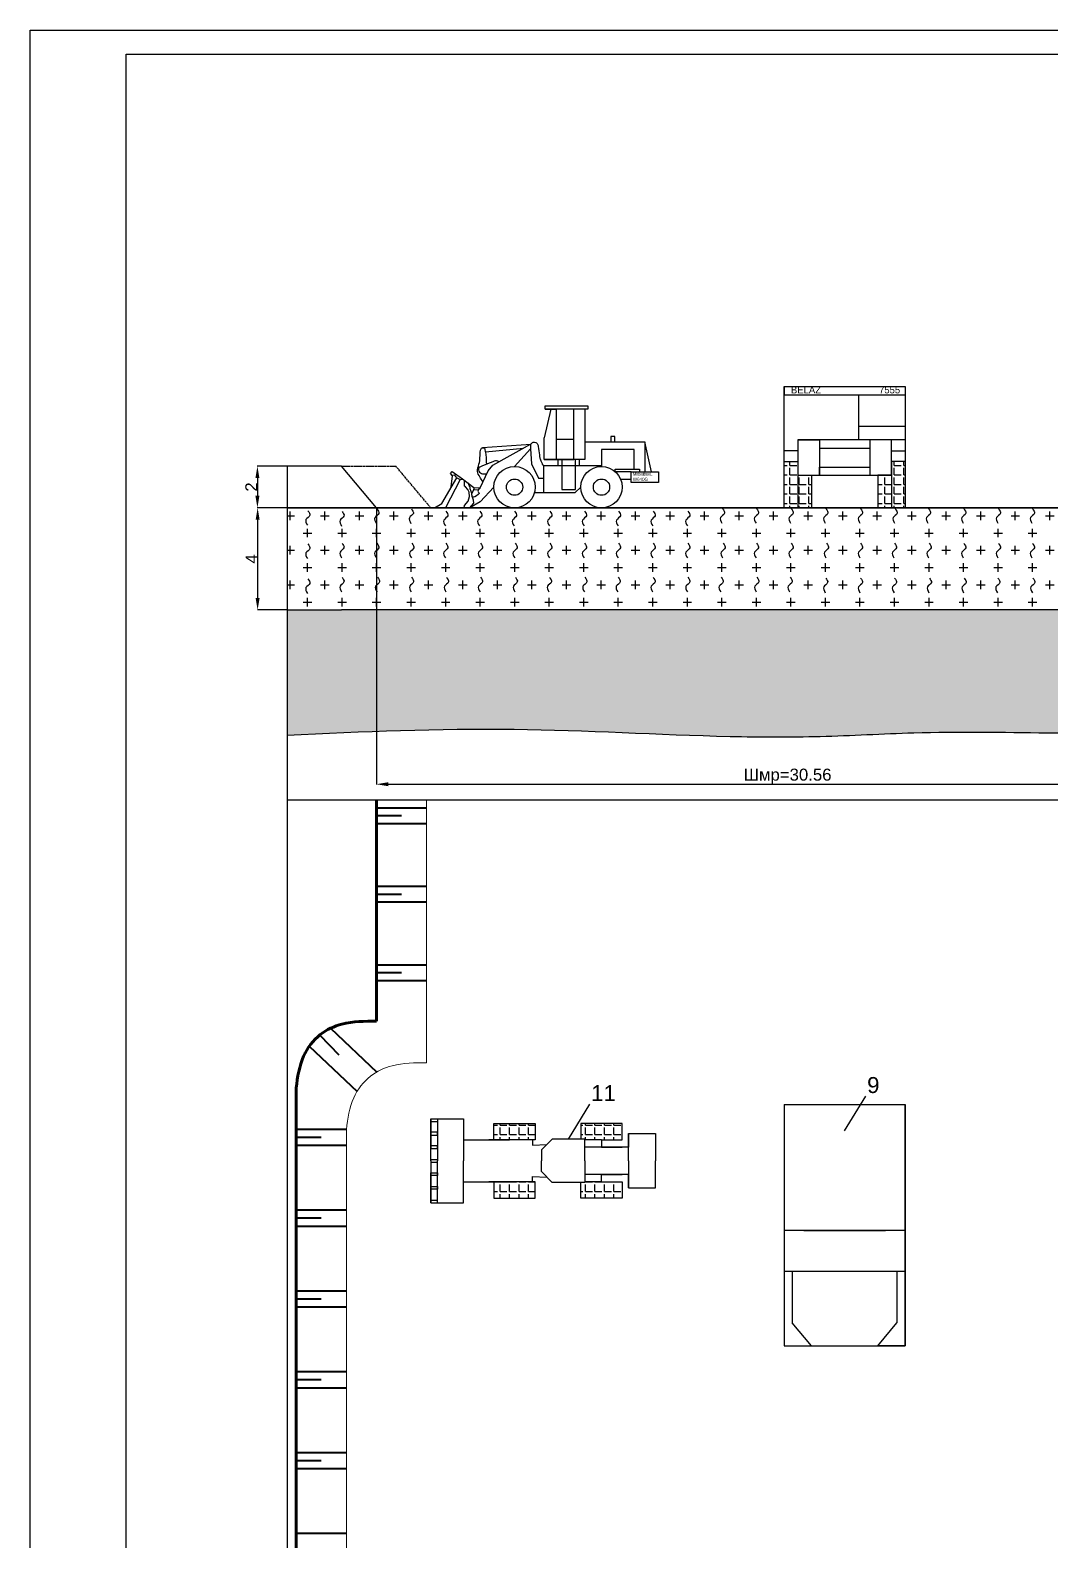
# Model space of a CAD drawing. Header units: millimetres. Extents: x -1735 to 23465, y 152 to 17972.
# Drawn here: x -1735 to 4641, y 8530 to 17972 of the extents above; entities that cross this region are included whole.
import ezdxf

# ---------------------------------------------------------------- set-up
doc = ezdxf.new("R2010")
doc.units = ezdxf.units.MM
doc.linetypes.add('ACAD_ISO02W100', pattern=[15, 12, -3])
doc.layers.add('Форматка', color=7, linetype='Continuous', lineweight=20)
doc.styles.get("Standard").update_dxf_attribs({"font": 'arial.ttf'})
doc.dimstyles.new('ISO-25', dxfattribs={"dimtxt": 75, "dimasz": 75, "dimexe": 1.25, "dimexo": 0.625, "dimtad": 1, "dimtxsty": 'Standard', "dimcen": 2.5, "dimadec": 0, "dimazin": 0, "dimtfac": 1, "dimtmove": 0, "dimatfit": 3, "dimfxl": 1, "dimarcsym": 0})
pattern_1 = [(0, (-15896.33, -28892.64), (107.95, 107.95), [53.975, -161.925]), (90, (-15869.34, -28919.63), (-107.95, 107.95), [53.975, -161.925])]
pattern_2 = [(0, (-15896.325, -28892.644), (0, 59.3725), [43.18, -16.1925]), (90, (-15896.325, -28892.644), (-59.3725, 4e-15), [43.18, -16.1925])]

# ---------------------------------------------------------------- blocks, each defined once
blk = doc.blocks.new('*D16')
at = {"color": 0, "lineweight": -2, "transparency": 16777216}
for p, q in [((429.8, 14984.2), (429.8, 13254.6)), ((5572.3, 14984.2), (5572.3, 13254.6)), ((504.8, 13255.9), (5497.3, 13255.9))]:
    blk.add_line(p, q, dxfattribs=at)
at = {"color": 0, "transparency": 16777216}
for points in [[(504.8, 13268.4), (504.8, 13243.4), (429.8, 13255.9)], [(5497.3, 13268.4), (5497.3, 13243.4), (5572.3, 13255.9)]]:
    blk.add_solid(points, dxfattribs=at)
at = {"layer": 'Defpoints', "color": 0, "transparency": 16777216}
for p in [(429.8, 14984.8), (5572.3, 14984.8), (5572.3, 13255.9)]:
    blk.add_point(p, dxfattribs=at)
at = {"color": 0, "transparency": 16777216, "insert": (3001.1, 13304.6), "char_height": 75, "attachment_point": 5}
blk.add_mtext('Шмр=30.56', dxfattribs=at)
blk = doc.blocks.new('*D19')
at = {"color": 0, "lineweight": -2, "transparency": 16777216}
for p, q in [((-129.3, 14984.8), (-314.2, 14984.8)), ((-312.9, 14909.8), (-312.9, 14420.8)), ((-129.3, 14345.8), (-314.2, 14345.8))]:
    blk.add_line(p, q, dxfattribs=at)
at = {"color": 0, "transparency": 16777216}
for points in [[(-325.4, 14909.8), (-300.4, 14909.8), (-312.9, 14984.8)], [(-325.4, 14420.8), (-300.4, 14420.8), (-312.9, 14345.8)]]:
    blk.add_solid(points, dxfattribs=at)
at = {"layer": 'Defpoints', "color": 0, "transparency": 16777216}
for p in [(-128.7, 14984.8), (-312.9, 14345.8), (-128.7, 14345.8)]:
    blk.add_point(p, dxfattribs=at)
at = {"color": 0, "transparency": 16777216, "insert": (-351.1, 14665.3), "char_height": 75, "attachment_point": 5, "rotation": 90}
blk.add_mtext('4', dxfattribs=at)
blk = doc.blocks.new('*D20')
at = {"color": 0, "lineweight": -2, "transparency": 16777216}
for p, q in [((-129.3, 15245.3), (-315.4, 15245.3)), ((-314.2, 15170.3), (-314.2, 15059.8)), ((-130, 14984.8), (-315.4, 14984.8))]:
    blk.add_line(p, q, dxfattribs=at)
at = {"color": 0, "transparency": 16777216}
for points in [[(-326.7, 15170.3), (-301.7, 15170.3), (-314.2, 15245.3)], [(-326.7, 15059.8), (-301.7, 15059.8), (-314.2, 14984.8)]]:
    blk.add_solid(points, dxfattribs=at)
at = {"layer": 'Defpoints', "color": 0, "transparency": 16777216}
for p in [(-128.7, 15245.3), (-314.2, 14984.8), (-129.3, 14984.8)]:
    blk.add_point(p, dxfattribs=at)
at = {"color": 0, "transparency": 16777216, "insert": (-352.5, 15115.1), "char_height": 75, "attachment_point": 5, "rotation": 90}
blk.add_mtext('2', dxfattribs=at)

msp = doc.modelspace()

# ---------------------------------------------------------------- hatches: boundary and pattern name
h = msp.add_hatch()
h.set_pattern_fill('ANGLE', color=256, scale=8.5, style=0)
h.set_pattern_definition([(0, (-31302.42, -27913.653), (0, 59.3725), [43.18, -16.1925]), (90, (-31302.42, -27913.653), (-59.3725, 4e-15), [43.18, -16.1925])])
h.paths.add_polyline_path([(3064.829, 15273.828), (2979.829, 15273.828), (2979.829, 14984.828), (3064.829, 14984.828)])
h.paths.add_polyline_path([(3149.829, 15188.828), (3064.829, 15188.828), (3064.829, 14984.828), (3149.829, 14984.828)])
h.paths.add_polyline_path([(3651.329, 15188.828), (3566.329, 15188.828), (3566.329, 14984.828), (3651.329, 14984.828)])
h.paths.add_polyline_path([(3736.329, 15273.828), (3651.329, 15273.828), (3651.329, 15188.828), (3651.329, 14984.828), (3736.329, 14984.828)])
h = msp.add_hatch()
h.set_pattern_fill('CROSS', color=256, scale=17, style=0)
h.set_pattern_definition(pattern_1)
h.paths.add_polyline_path([(5804.902, 14345.837), (5572.329, 14984.828), (429.829, 14984.828), (-128.719, 14984.828), (-128.719, 14345.837), (211.281, 14345.837)])
h = msp.add_hatch()
h.set_pattern_fill('CROSS', color=256, scale=17, style=0)
h.set_pattern_definition(pattern_1)
edge = h.paths.add_edge_path()
edge.add_line((13845.902, 14345.837), (5804.902, 14345.837))
edge.add_line((5804.902, 14345.837), (211.281, 14345.837))
edge.add_line((211.281, 14345.837), (-128.719, 14345.837))
edge.add_line((-128.719, 14345.837), (-128.719, 13563.837))
edge.add_spline(control_points=[(-128.719, 13563.837), (344.495, 13584.827), (1268.281, 13625.803), (2378.756, 13552.956), (3212.738, 13549.22), (3872.659, 13588.592), (4811.463, 13574.416), (6373.54, 13556.931), (8204.026, 13718.598), (9900.649, 13609.57), (11252.239, 13629.837), (12494.757, 13602.539), (13406.719, 13576.417), (13845.902, 13563.837)], knot_values=[0, 0, 0, 0, 83.52368112, 163.0507495, 196.16864836, 230.63670966, 279.65120233, 361.78359387, 506.274745, 603.01526722, 661.30277542, 744.77038212, 822.30677864, 822.30677864, 822.30677864, 822.30677864], degree=3, periodic=0)
edge.add_line((13845.902, 13563.837), (13845.902, 14345.837))
h = msp.add_hatch()
h.set_pattern_fill('ANGLE', color=256, scale=8.5, style=0)
h.set_pattern_definition(pattern_2)
h.paths.add_polyline_path([(1966.676, 10667.276), (1966.676, 10769.276), (1837.476, 10769.276), (1733.877, 10769.276), (1733.877, 10764.84), (1708.276, 10764.84), (1708.276, 10667.276)])
h.paths.add_polyline_path([(1423.594, 10667.276), (1423.594, 10769.276), (1406.594, 10769.276), (1262.829, 10769.276), (1165.194, 10769.276), (1165.194, 10667.276)])
h.paths.add_polyline_path([(1165.194, 11134.404), (1165.194, 11032.404), (1262.829, 11032.404), (1423.594, 11032.404), (1423.594, 11134.404)])
h = msp.add_hatch()
h.set_pattern_fill('ANGLE', color=256, scale=8.5, style=0)
h.set_pattern_definition(pattern_2)
h.paths.add_polyline_path([(1966.676, 11032.404), (1966.676, 11134.404), (1708.276, 11134.404), (1708.276, 11036.84), (1733.877, 11036.84), (1733.877, 11032.404), (1837.476, 11032.404)])

# ---------------------------------------------------------------- linework, layer by layer
for p, q in [((2979.829, 14984.828), (2979.829, 15743.198)), ((2979.829, 15743.198), (3736.329, 15743.198)), ((2979.829, 15743.198), (2979.829, 15692.198)), ((2979.829, 15692.198), (3736.329, 15692.198)), ((3447.329, 15409.828), (3447.329, 15692.198)), ((3447.329, 15692.198), (3736.329, 15692.198)), ((3736.329, 15743.198), (3736.329, 14984.828)), ((3736.329, 15692.198), (3736.329, 15409.828)), ((1520.088, 15601.265), (1479.288, 15422.765)), ((1486.088, 15621.665), (1751.288, 15621.665)), ((1486.088, 15601.265), (1486.088, 15621.665)), ((1751.288, 15601.265), (1486.088, 15601.265)), ((1486.088, 15601.265), (1520.088, 15601.265)), ((1486.088, 15601.265), (1554.088, 15601.265)), ((1554.088, 15601.265), (1554.088, 15286.765)), ((1664.588, 15601.265), (1554.088, 15601.265)), ((1664.588, 15286.765), (1664.588, 15601.265)), ((1751.288, 15601.265), (1734.288, 15601.265)), ((1734.288, 15601.265), (1734.288, 15397.265)), ((1751.288, 15621.665), (1751.288, 15601.265)), ((3447.329, 15409.828), (3447.329, 15494.828)), ((3447.329, 15494.828), (3736.329, 15494.828)), ((1479.288, 15286.765), (1479.288, 15422.765)), ((1664.588, 15412.565), (1554.088, 15412.565)), ((1664.588, 15286.765), (1664.588, 15412.565)), ((1734.288, 15397.265), (2108.288, 15397.265)), ((1734.288, 15397.265), (1734.288, 15286.765)), ((1921.288, 15431.265), (1895.788, 15431.265)), ((1895.788, 15431.265), (1895.788, 15397.265)), ((1921.288, 15397.265), (1921.288, 15431.265)), ((2108.288, 15397.265), (2108.288, 15210.265)), ((2150.788, 15210.265), (2108.288, 15397.265)), ((3651.329, 15409.828), (3064.829, 15409.828)), ((3064.829, 15409.828), (3064.829, 15273.828)), ((3064.829, 15409.828), (3200.829, 15409.828)), ((3200.829, 15409.828), (3200.829, 15188.828)), ((3200.829, 15409.828), (3200.829, 15358.828)), ((3447.329, 15409.828), (3447.329, 15460.828)), ((3651.329, 15409.828), (3498.329, 15409.828)), ((3651.329, 15409.828), (3515.329, 15409.828)), ((3515.329, 15409.828), (3515.329, 15188.828)), ((3651.329, 15188.828), (3651.329, 15409.828)), ((3736.329, 15409.828), (3651.329, 15409.828)), ((1394.729, 15381.132), (1092.601, 15360.5)), ((1111.64, 15334.199), (1350.684, 15357.763)), ((1158.826, 15251.567), (1394.376, 15382.348)), ((1393.578, 15353.62), (1292.989, 15242.701)), ((1394.376, 15382.348), (1393.578, 15353.62)), ((1393.578, 15353.62), (1399.909, 15260.633)), ((2041.033, 15349.665), (1837.476, 15349.665)), ((1837.476, 15349.665), (1837.476, 15243.415)), ((2041.033, 15227.265), (2041.033, 15349.665)), ((3064.829, 15341.828), (2979.829, 15341.828)), ((3200.829, 15358.828), (3515.329, 15358.828)), ((3651.329, 15341.828), (3736.329, 15341.828)), ((211.281, 15245.283), (-128.719, 15245.283)), ((-128.719, 15245.283), (-128.719, 14345.837)), ((429.829, 14984.828), (211.281, 15245.283)), ((894.137, 15200.359), (903.387, 15211.027)), ((903.387, 15211.027), (968.136, 15166.932)), ((1077.711, 15109.322), (1128.23, 15215.295)), ((1128.23, 15215.295), (1158.826, 15251.567)), ((1399.909, 15260.633), (1443.39, 15169.928)), ((1467.392, 15257.841), (1477.782, 15249.773)), ((1477.782, 15079.773), (1477.782, 15249.773)), ((1477.782, 15249.773), (1837.476, 15249.773)), ((1734.288, 15286.765), (1479.288, 15286.765)), ((1479.288, 15286.765), (1564.288, 15286.765)), ((1554.088, 15286.765), (1664.588, 15286.765)), ((1564.288, 15286.765), (1564.288, 15249.773)), ((1564.288, 15286.765), (1589.788, 15286.765)), ((1564.288, 15249.773), (1700.288, 15249.773)), ((1589.788, 15286.765), (1589.788, 15099.765)), ((1674.788, 15099.765), (1674.788, 15286.765)), ((1700.288, 15249.773), (1700.288, 15286.765)), ((1922.033, 15210.265), (1922.033, 15227.265)), ((1922.033, 15227.265), (2041.033, 15227.265)), ((2023.288, 15210.265), (1922.033, 15210.265)), ((2023.288, 15160.965), (2023.288, 15210.265)), ((2023.288, 15210.265), (2108.288, 15210.265)), ((2041.033, 15227.265), (2075.033, 15227.265)), ((2075.033, 15227.265), (2075.033, 15227.265)), ((2075.033, 15227.265), (2075.033, 15210.265)), ((2108.288, 15210.265), (2150.788, 15210.265)), ((2150.788, 15210.265), (2193.288, 15210.265)), ((2193.288, 15210.265), (2193.288, 15143.965)), ((2979.829, 14984.828), (2979.829, 15273.828)), ((2979.829, 15273.828), (3064.829, 15273.828)), ((2979.829, 15273.828), (3064.829, 15273.828)), ((3064.829, 15273.828), (3064.829, 14984.828)), ((3064.829, 15273.828), (3064.829, 15188.828)), ((3200.829, 15188.828), (3200.829, 15239.828)), ((3200.829, 15239.828), (3515.329, 15239.828)), ((3736.329, 15273.828), (3651.329, 15273.828)), ((3651.329, 15273.828), (3651.329, 14984.828)), ((839.83, 15011.003), (932.907, 15172.955)), ((953.591, 15161.47), (861.83, 14984.408)), ((904.81, 15184.001), (894.137, 15200.359)), ((898.406, 15115.012), (904.81, 15184.001)), ((920.172, 15188.439), (903.407, 15186.843)), ((932.945, 15171.681), (920.172, 15188.439)), ((932.907, 15172.955), (953.591, 15161.47)), ((952.903, 15161.307), (973.173, 15163.201)), ((968.136, 15166.932), (1039.289, 15112.879)), ((980.732, 15120.942), (980.732, 15157.582)), ((986.956, 15115.412), (980.732, 15120.942)), ((1001.48, 15099.511), (986.956, 15115.412)), ((1038.136, 15098.82), (1042.977, 15111.955)), ((1039.289, 15112.879), (1077.711, 15109.322)), ((1164.506, 15114.028), (1079.013, 15022.47)), ((1443.39, 15169.928), (1477.782, 15169.928)), ((1673.005, 15079.773), (1708.189, 15113.773)), ((2023.288, 15160.965), (1957.73, 15160.965)), ((2023.288, 15143.965), (2023.288, 15160.965)), ((2193.288, 15143.965), (2023.288, 15143.965)), ((2979.829, 14984.828), (2979.829, 15154.828)), ((3064.829, 15188.828), (3651.329, 15188.828)), ((3064.829, 15188.828), (3149.829, 15188.828)), ((3149.829, 15188.828), (3149.829, 14984.828)), ((3651.329, 15188.828), (3566.329, 15188.828)), ((3566.329, 15188.828), (3566.329, 14984.828)), ((980.04, 14999.962), (1004.247, 15026.923)), ((1009.779, 15082.92), (1001.48, 15099.511)), ((1004.247, 15026.923), (1012.546, 15054.576)), ((1012.546, 15054.576), (1009.779, 15082.92)), ((1014.621, 14985.444), (1038.827, 15014.479)), ((1079.013, 15022.47), (1014.993, 14984.876)), ((1037.444, 15098.129), (1026.378, 15073.933)), ((1037.444, 15033.145), (1031.22, 15051.81)), ((1066.492, 15094.672), (1037.444, 15098.129)), ((1038.827, 15014.479), (1037.444, 15033.145)), ((1418.005, 15079.773), (1673.005, 15079.773)), ((1418.282, 15079.773), (1477.782, 15079.773)), ((1589.788, 15099.765), (1674.788, 15099.765)), ((429.829, 14984.828), (-128.719, 14984.828)), ((-128.719, 14984.828), (5572.329, 14984.828)), ((5572.329, 14984.828), (429.829, 14984.828)), ((429.829, 14984.828), (2979.829, 14984.828)), ((429.829, 14984.828), (5572.329, 14984.828)), ((793.993, 14984.876), (839.83, 15011.003)), ((1014.993, 14984.876), (793.993, 14984.876)), ((978.657, 14984.061), (980.04, 14999.962)), ((1837.476, 14984.828), (1293.706, 14984.828)), ((2979.829, 14984.828), (3149.829, 14984.828)), ((3566.329, 14984.828), (3736.329, 14984.828)), ((-128.719, 14345.837), (211.281, 14345.837)), ((-128.719, 14345.837), (-128.719, 13563.837)), ((5804.902, 14345.837), (211.281, 14345.837)), ((-128.719, 13563.837), (-128.719, 2552.087)), ((14695.902, 13155.837), (-128.719, 13155.837)), ((1631.877, 11036.84), (1764.836, 11254.015)), ((2979.829, 11253.744), (2979.829, 9742.444)), ((2979.829, 11253.744), (3736.329, 11253.744)), ((3358.079, 11087.484), (3491.038, 11304.659)), ((3736.329, 9742.444), (3736.329, 11253.744)), ((3736.329, 11253.744), (3736.329, 9742.444)), ((769.829, 10900.84), (769.829, 11163.969)), ((769.829, 11163.969), (973.829, 11163.969)), ((769.829, 11163.969), (812.329, 11163.969)), ((769.829, 11163.969), (769.829, 11146.969)), ((769.829, 11146.969), (812.329, 11146.969)), ((769.829, 11146.969), (769.829, 11061.969)), ((812.329, 11163.969), (812.329, 10900.84)), ((973.829, 11163.969), (973.829, 10900.84)), ((973.829, 11163.969), (973.829, 11032.404)), ((812.329, 11078.969), (769.829, 11078.969)), ((769.829, 11061.969), (812.329, 11061.969)), ((769.829, 11061.969), (769.829, 10976.969)), ((812.329, 11061.969), (812.329, 11078.969)), ((1165.194, 11032.404), (1165.194, 11134.404)), ((1165.194, 11134.404), (1423.594, 11134.404)), ((1423.594, 11134.404), (1423.594, 11032.404)), ((1966.676, 11134.404), (1708.276, 11134.404)), ((1708.276, 11134.404), (1708.276, 11036.84)), ((1966.676, 11032.404), (1966.676, 11134.404)), ((2005.877, 10900.84), (2005.877, 11070.84)), ((2005.877, 11070.84), (2175.877, 11070.84)), ((2005.877, 11070.84), (2005.877, 10985.84)), ((2175.877, 11070.84), (2175.877, 10900.84)), ((812.329, 10993.969), (769.829, 10993.969)), ((769.829, 10976.969), (812.329, 10976.969)), ((812.329, 10976.969), (812.329, 10993.969)), ((973.829, 11032.404), (1262.829, 11032.404)), ((1262.829, 11032.404), (1133.629, 11032.404)), ((1423.594, 11032.404), (1262.829, 11032.404)), ((1423.594, 11032.404), (1406.594, 11032.404)), ((1406.594, 11032.404), (1406.594, 10998.404)), ((1406.594, 10998.404), (1495.877, 11002.84)), ((1461.877, 10968.84), (1529.877, 11036.84)), ((1461.877, 10968.84), (1461.877, 10900.84)), ((1733.877, 11036.84), (1529.877, 11036.84)), ((1733.877, 10900.84), (1733.877, 11036.84)), ((1837.476, 11032.404), (1733.877, 11032.404)), ((2005.877, 10985.84), (1733.877, 10985.84)), ((1837.476, 11032.404), (1966.676, 11032.404)), ((1837.476, 11032.404), (1837.476, 10985.84)), ((1837.476, 10985.84), (1966.676, 10985.84)), ((769.829, 10900.84), (769.829, 10909.34)), ((769.829, 10909.34), (812.329, 10909.34)), ((769.829, 10900.84), (769.829, 10637.712)), ((769.829, 10900.84), (769.829, 10892.34)), ((769.829, 10892.34), (812.329, 10892.34)), ((812.329, 10637.712), (812.329, 10900.84)), ((973.829, 10637.712), (973.829, 10900.84)), ((1461.877, 10832.84), (1461.877, 10900.84)), ((1733.877, 10900.84), (1733.877, 10764.84)), ((2005.877, 10900.84), (2005.877, 10730.84)), ((2175.877, 10730.84), (2175.877, 10900.84)), ((769.829, 10739.712), (769.829, 10824.712)), ((769.829, 10824.712), (812.329, 10824.712)), ((812.329, 10807.712), (769.829, 10807.712)), ((812.329, 10824.712), (812.329, 10807.712)), ((973.829, 10637.712), (973.829, 10769.276)), ((973.829, 10769.276), (1262.829, 10769.276)), ((1262.829, 10769.276), (1133.629, 10769.276)), ((1165.194, 10769.276), (1165.194, 10667.276)), ((1423.594, 10769.276), (1262.829, 10769.276)), ((1406.594, 10769.276), (1406.594, 10803.276)), ((1406.594, 10803.276), (1495.877, 10798.84)), ((1423.594, 10769.276), (1406.594, 10769.276)), ((1423.594, 10667.276), (1423.594, 10769.276)), ((1461.877, 10832.84), (1529.877, 10764.84)), ((1733.877, 10764.84), (1529.877, 10764.84)), ((1708.276, 10667.276), (1708.276, 10764.84)), ((2005.877, 10815.84), (1733.877, 10815.84)), ((1837.476, 10769.276), (1733.877, 10769.276)), ((1837.476, 10815.84), (1966.676, 10815.84)), ((1837.476, 10769.276), (1837.476, 10815.84)), ((1837.476, 10769.276), (1966.676, 10769.276)), ((1966.676, 10769.276), (1966.676, 10667.276)), ((2005.877, 10730.84), (2005.877, 10815.84)), ((769.829, 10654.712), (769.829, 10739.712)), ((769.829, 10739.712), (812.329, 10739.712)), ((812.329, 10722.712), (769.829, 10722.712)), ((812.329, 10739.712), (812.329, 10722.712)), ((2005.877, 10730.84), (2175.877, 10730.84)), ((769.829, 10637.712), (769.829, 10654.712)), ((769.829, 10654.712), (812.329, 10654.712)), ((769.829, 10637.712), (973.829, 10637.712)), ((769.829, 10637.712), (812.329, 10637.712)), ((1165.194, 10667.276), (1423.594, 10667.276)), ((1966.676, 10667.276), (1708.276, 10667.276)), ((3736.329, 10464.944), (2979.829, 10464.944)), ((2979.829, 10464.944), (2979.829, 10209.944)), ((3103.079, 10464.944), (3613.079, 10464.944)), ((3736.329, 9742.444), (3736.329, 10464.944)), ((2979.829, 10209.944), (3736.329, 10209.944)), ((2979.829, 10209.944), (3030.829, 10209.944)), ((3030.829, 10209.944), (3030.829, 9886.944)), ((3685.329, 10209.944), (3685.329, 9886.944)), ((3030.829, 9886.944), (3030.829, 9886.944)), ((3149.829, 9742.444), (3030.829, 9886.944)), ((3566.329, 9742.444), (3685.329, 9886.944)), ((3685.329, 9886.944), (3685.329, 9886.944)), ((2979.829, 9742.444), (3736.329, 9742.444)), ((2979.829, 9742.444), (3149.829, 9742.444)), ((3030.829, 9742.444), (3149.829, 9742.444)), ((3736.329, 9742.444), (3566.329, 9742.444))]:
    msp.add_line(p, q)
at = {"linetype": 'ACAD_ISO02W100'}
for p in [(211.281, 15245.283), (769.829, 14984.828)]:
    msp.add_line(p, (551.281, 15245.283), dxfattribs=at)
at = {"color": 0, "lineweight": 60}
for p, q in [((429.829, 13155.837), (429.829, 11773.826)), ((-72.093, 11356.971), (-72.093, 2552.087))]:
    msp.add_line(p, q, dxfattribs=at)
at = {"color": 0, "lineweight": 20}
for p, q in [((743.907, 13155.837), (743.907, 11513.722)), ((241.986, 11096.867), (241.986, 6800.233))]:
    msp.add_line(p, q, dxfattribs=at)
at = {"lineweight": 40}
for p, q in [((743.907, 13106.735), (429.829, 13106.735)), ((586.868, 13057.633), (429.829, 13057.633)), ((743.907, 13008.532), (429.829, 13008.532)), ((743.907, 12615.718), (429.829, 12615.718)), ((586.868, 12566.616), (429.829, 12566.616)), ((743.907, 12517.515), (429.829, 12517.515)), ((743.907, 12124.701), (429.829, 12124.701)), ((586.868, 12075.599), (429.829, 12075.599)), ((743.907, 12026.498), (429.829, 12026.498)), ((142.758, 11729.39), (431.997, 11455.541)), ((10.13, 11617.463), (309.004, 11333.787)), ((75.741, 11687.475), (194.907, 11563.113)), ((241.986, 11096.867), (-72.093, 11096.867)), ((84.946, 11046.319), (-72.093, 11046.319)), ((241.986, 10995.77), (-72.093, 10995.77)), ((241.986, 10591.381), (-72.093, 10591.381)), ((84.946, 10540.832), (-72.093, 10540.832)), ((241.986, 10490.284), (-72.093, 10490.284)), ((241.986, 10085.895), (-72.093, 10085.895)), ((84.946, 10035.346), (-72.093, 10035.346)), ((241.986, 9984.797), (-72.093, 9984.797)), ((241.986, 9580.408), (-72.093, 9580.408)), ((84.946, 9529.86), (-72.093, 9529.86)), ((241.986, 9479.311), (-72.093, 9479.311)), ((241.986, 9074.922), (-72.093, 9074.922)), ((84.946, 9024.373), (-72.093, 9024.373)), ((241.986, 8973.825), (-72.093, 8973.825)), ((241.986, 8569.436), (-72.093, 8569.436))]:
    msp.add_line(p, q, dxfattribs=at)
for centre, radius in [((1293.706, 15114.028), 129.2), ((1837.476, 15114.028), 129.2), ((1293.706, 15114.028), 51), ((1837.476, 15114.028), 51)]:
    msp.add_circle(centre, radius)
for points in [[(1394.729, 15381.132), (1409.994, 15395.17), (1426.481, 15393.95), (1435.03, 15387.846), (1441.746, 15368.315), (1449.685, 15316.435), (1452.127, 15296.293), (1460.065, 15274.32), (1467.392, 15257.841)], [(1095.566, 15148.487), (1076.275, 15178.343), (1061.963, 15211.31), (1071.297, 15257.961), (1077.52, 15299.014), (1081.254, 15345.043), (1090.588, 15359.972), (1104.9, 15356.862), (1108.634, 15347.531), (1114.857, 15311.454), (1116.101, 15280.354), (1118.591, 15257.339)], [(1195.754, 15272.268), (1188.909, 15277.244), (1157.172, 15272.89), (1092.455, 15247.387), (1067.563, 15229.349), (1080.631, 15202.602), (1108.012, 15197.004), (1119.835, 15196.382)], [(1079.633, 15108.498), (1065.109, 15088.45), (1067.875, 15082.92), (1070.642, 15080.846), (1044.36, 15053.884), (1032.603, 15050.428), (1026.378, 15073.241), (1018.079, 15098.129), (1010.471, 15125.09), (1006.321, 15137.534), (1007.013, 15138.916)], [(1.778, 14966.917), (14.127, 14938.108), (-10.571, 14911.371), (-1.301, 14875.37)], [(214.843, 14962.287), (227.192, 14933.478), (202.495, 14906.741), (211.764, 14870.74)], [(432.983, 14978.585), (445.332, 14949.776), (420.634, 14923.039), (429.904, 14887.038)], [(648.585, 14978.585), (660.934, 14949.776), (636.237, 14923.039), (645.507, 14887.038)], [(864.318, 14963.341), (876.667, 14934.533), (851.97, 14907.795), (861.24, 14871.795)], [(1076.967, 14963.341), (1089.316, 14934.533), (1064.619, 14907.795), (1073.888, 14871.795)], [(1293.706, 14963.341), (1306.054, 14934.533), (1281.357, 14907.795), (1290.627, 14871.795)], [(1514.533, 14963.341), (1526.882, 14934.533), (1502.184, 14907.795), (1511.454, 14871.795)], [(1731.271, 14963.341), (1743.62, 14934.533), (1718.923, 14907.795), (1728.193, 14871.795)], [(1943.92, 14963.341), (1956.269, 14934.533), (1931.571, 14907.795), (1940.841, 14871.795)], [(2160.658, 14963.341), (2173.007, 14934.533), (2148.31, 14907.795), (2157.58, 14871.795)], [(2377.397, 14963.341), (2389.745, 14934.533), (2365.048, 14907.795), (2374.318, 14871.795)], [(2594.135, 14979.692), (2606.484, 14950.883), (2581.786, 14924.146), (2591.056, 14888.145)], [(2806.784, 14979.692), (2819.132, 14950.883), (2794.435, 14924.146), (2803.705, 14888.145)], [(3023.522, 14979.692), (3035.871, 14950.883), (3011.173, 14924.146), (3020.443, 14888.145)], [(3240.26, 14979.692), (3252.609, 14950.883), (3227.912, 14924.146), (3237.181, 14888.145)], [(3456.998, 14979.692), (3469.347, 14950.883), (3444.65, 14924.146), (3453.92, 14888.145)], [(3673.737, 14979.692), (3686.085, 14950.883), (3661.388, 14924.146), (3670.658, 14888.145)], [(3882.296, 14979.692), (3894.645, 14950.883), (3869.947, 14924.146), (3879.217, 14888.145)], [(4103.124, 14979.692), (4115.472, 14950.883), (4090.775, 14924.146), (4100.045, 14888.145)], [(4319.862, 14979.692), (4332.211, 14950.883), (4307.513, 14924.146), (4316.783, 14888.145)], [(4532.511, 14979.692), (4544.86, 14950.883), (4520.162, 14924.146), (4529.432, 14888.145)], [(1.778, 14758.573), (14.127, 14729.765), (-10.571, 14703.027), (-1.301, 14667.027)], [(214.843, 14763.203), (227.192, 14734.395), (202.495, 14707.657), (211.764, 14671.657)], [(432.983, 14763.047), (445.332, 14734.239), (420.634, 14707.501), (429.904, 14671.501)], [(651.803, 14763.047), (664.152, 14734.239), (639.455, 14707.501), (648.724, 14671.501)], [(864.318, 14763.047), (876.667, 14734.239), (851.97, 14707.501), (861.24, 14671.501)], [(1081.057, 14763.047), (1093.405, 14734.239), (1068.708, 14707.501), (1077.978, 14671.501)], [(1297.795, 14763.047), (1310.144, 14734.239), (1285.446, 14707.501), (1294.716, 14671.501)], [(1514.533, 14763.047), (1526.882, 14734.239), (1502.184, 14707.501), (1511.454, 14671.501)], [(1731.271, 14763.047), (1743.62, 14734.239), (1718.923, 14707.501), (1728.193, 14671.501)], [(1943.92, 14763.047), (1956.269, 14734.239), (1931.571, 14707.501), (1940.841, 14671.501)], [(2160.658, 14763.047), (2173.007, 14734.239), (2148.31, 14707.501), (2157.58, 14671.501)], [(2377.397, 14763.047), (2389.745, 14734.239), (2365.048, 14707.501), (2374.318, 14671.501)], [(2598.224, 14763.047), (2610.573, 14734.239), (2585.876, 14707.501), (2595.145, 14671.501)], [(2806.784, 14763.047), (2819.132, 14734.239), (2794.435, 14707.501), (2803.705, 14671.501)], [(3023.522, 14763.047), (3035.871, 14734.239), (3011.173, 14707.501), (3020.443, 14671.501)], [(3244.35, 14763.047), (3256.698, 14734.239), (3232.001, 14707.501), (3241.271, 14671.501)], [(3456.998, 14763.047), (3469.347, 14734.239), (3444.65, 14707.501), (3453.92, 14671.501)], [(3669.647, 14763.047), (3681.996, 14734.239), (3657.299, 14707.501), (3666.569, 14671.501)], [(3886.386, 14763.047), (3898.734, 14734.239), (3874.037, 14707.501), (3883.307, 14671.501)], [(4103.124, 14763.047), (4115.472, 14734.239), (4090.775, 14707.501), (4100.045, 14671.501)], [(4319.862, 14763.047), (4332.211, 14734.239), (4307.513, 14707.501), (4316.783, 14671.501)], [(4532.511, 14763.047), (4544.86, 14734.239), (4520.162, 14707.501), (4529.432, 14671.501)], [(1.778, 14540.97), (14.127, 14512.162), (-10.571, 14485.424), (-1.301, 14449.424)], [(214.843, 14550.23), (227.192, 14521.421), (202.495, 14494.684), (211.764, 14458.683)], [(437.172, 14550.23), (449.521, 14521.421), (424.824, 14494.684), (434.094, 14458.683)], [(650.238, 14550.23), (662.586, 14521.421), (637.889, 14494.684), (647.159, 14458.683)], [(867.935, 14550.23), (880.283, 14521.421), (855.586, 14494.684), (864.856, 14458.683)], [(1081, 14550.23), (1093.349, 14521.421), (1068.651, 14494.684), (1077.921, 14458.683)], [(1298.697, 14550.23), (1311.046, 14521.421), (1286.348, 14494.684), (1295.618, 14458.683)], [(1511.762, 14550.23), (1524.111, 14521.421), (1499.414, 14494.684), (1508.684, 14458.683)], [(1734.091, 14550.23), (1746.44, 14521.421), (1721.743, 14494.684), (1731.013, 14458.683)], [(1942.525, 14550.23), (1954.874, 14521.421), (1930.176, 14494.684), (1939.446, 14458.683)], [(2160.222, 14550.23), (2172.571, 14521.421), (2147.873, 14494.684), (2157.143, 14458.683)], [(2377.919, 14550.23), (2390.268, 14521.421), (2365.571, 14494.684), (2374.84, 14458.683)], [(2586.353, 14550.23), (2598.701, 14521.421), (2574.004, 14494.684), (2583.274, 14458.683)], [(2808.682, 14550.23), (2821.03, 14521.421), (2796.333, 14494.684), (2805.603, 14458.683)], [(3017.115, 14550.23), (3029.464, 14521.421), (3004.766, 14494.684), (3014.036, 14458.683)], [(3239.444, 14545.6), (3251.793, 14516.792), (3227.095, 14490.054), (3236.365, 14454.054)], [(3457.141, 14545.6), (3469.49, 14516.792), (3444.792, 14490.054), (3454.062, 14454.054)], [(3670.207, 14545.6), (3682.555, 14516.792), (3657.858, 14490.054), (3667.128, 14454.054)], [(3887.904, 14545.6), (3900.252, 14516.792), (3875.555, 14490.054), (3884.825, 14454.054)], [(4105.15, 14545.6), (4117.499, 14516.792), (4092.802, 14490.054), (4102.071, 14454.054)], [(4316.548, 14545.6), (4328.897, 14516.792), (4304.2, 14490.054), (4313.47, 14454.054)], [(4535.237, 14545.6), (4547.585, 14516.792), (4522.888, 14490.054), (4532.158, 14454.054)], [(-128.719, 13563.837), (1290.719, 13600.167), (2641.929, 13555.146), (3204.933, 13555.146), (3790.458, 13577.656), (4623.704, 13577.656), (6019.955, 13577.656), (8474.653, 13667.698), (10118.626, 13622.677), (11109.514, 13622.677), (12528.284, 13600.167), (13845.902, 13563.837)]]:
    msp.add_spline(points, degree=3)
at = {"lineweight": 60}
msp.add_spline([(429.829, 11773.826), (214.336, 11755.553), (79.173, 11690.191), (-25.47, 11555.111), (-72.093, 11356.971)], degree=3, dxfattribs=at)
at = {"lineweight": 20}
msp.add_spline([(743.907, 11513.722), (528.415, 11495.449), (393.251, 11430.088), (288.609, 11295.008), (241.986, 11096.867)], degree=3, dxfattribs=at)
at = {"layer": 'Форматка', "color": 1, "lineweight": 25}
msp.add_lwpolyline([(23464.812, 152.153), (-1735.188, 152.153), (-1735.188, 17972.153), (23464.812, 17972.153)], close=True, dxfattribs=at)
at = {"layer": 'Форматка', "lineweight": 30}
msp.add_lwpolyline([(23314.812, 302.153), (-1135.188, 302.153), (-1135.188, 17822.153), (23314.812, 17822.153)], close=True, dxfattribs=at)

# ---------------------------------------------------------------- texts
at = {"attachment_point": 1}
for s, insert, char_height, width in [('\\pl42.5;BELAZ                      7555', (2979.829, 15743.198), 42.5, 756.5), ('9', (3498.432, 11424.476), 100, 185.53447), ('11', (1772.231, 11373.832), 100, 185.53447)]:
    msp.add_mtext(s, dxfattribs=dict(at, insert=insert, char_height=char_height, width=width))
at = {"insert": (2033.443, 15206.574), "char_height": 20, "attachment_point": 1}
msp.add_mtext_dynamic_manual_height_columns('MitsuberL W640G', width=161.36765, gutter_width=12.5, heights=[0], dxfattribs=at)

# ---------------------------------------------------------------- dimensions: what is measured, and where the dimension line sits
for base, p1, p2, text, picture, middle in [((-314.187, 14984.828), (-128.719, 15245.283), (-129.344, 14984.828), '2', '*D20', (-352.465, 15115.055)), ((-312.937, 14345.837), (-128.719, 14984.828), (-128.719, 14345.837), '4', '*D19', (-351.062, 14665.332))]:
    dim = msp.add_linear_dim(base=base, p1=p1, p2=p2, angle=90, text=text, dimstyle='ISO-25')
    dim.commit()
    dim.dimension.update_dxf_attribs({"geometry": picture, "text_midpoint": middle})
dim = msp.add_linear_dim(base=(5572.329, 13255.868), p1=(429.829, 14984.828), p2=(5572.329, 14984.828), text='Шмр=30.56', dimstyle='ISO-25')
dim.commit()
dim.dimension.update_dxf_attribs({"geometry": '*D16', "text_midpoint": (3001.079, 13304.558)})

doc.saveas('drawing.dxf')
